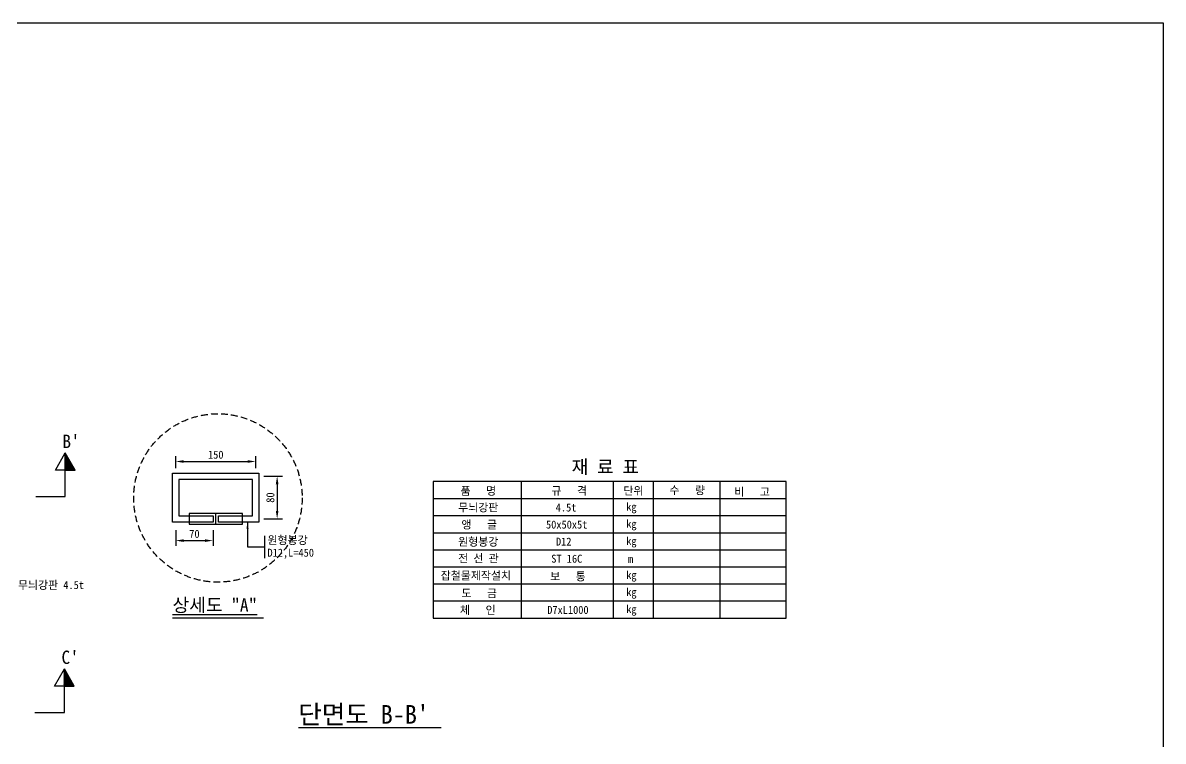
# Model space of a CAD drawing. Header units: millimetres. Extents: x 0 to 7960, y 0 to 5160.
# Drawn here: x 3684 to 7960, y 2466 to 5160 of the extents above; entities that cross this region are included whole.
import ezdxf
from ezdxf.enums import TextEntityAlignment as Align

# ---------------------------------------------------------------- set-up
doc = ezdxf.new("R2010")
doc.units = ezdxf.units.MM
doc.header["$LTSCALE"] = 100
doc.linetypes.add('HIDDEN', pattern=[0.375, 0.25, -0.125])
for name, color, linetype in [('ED-DIMS', 1, 'Continuous'), ('ED-LEAL', 1, 'Continuous'), ('ED-LEAT', 3, 'Continuous'), ('ED-STEL', 4, 'Continuous'), ('ED-TABL-LIN1', 4, 'Continuous'), ('ED-TABL-LIN2', 1, 'Continuous'), ('ED-TABL-TEX1', 6, 'Continuous'), ('ED-TABL-TEX2', 3, 'Continuous'), ('ED-TEX1', 6, 'Continuous'), ('TT-TEXT', 3, 'Continuous')]:
    doc.layers.add(name, color=color, linetype=linetype)
doc.layers.add('EX-PAPR', color=2, linetype='Continuous', plot=False)
doc.styles.get("Standard").update_dxf_attribs({"font": 'GulimChe.ttf'})
doc.styles.add('굴림', font='GulimChe.ttf')
doc.styles.add('굴림체', font='GulimChe.ttf')
doc.dimstyles.new('dim_st', dxfattribs={"dimtxt": 2.5, "dimasz": 2.5, "dimexe": 2, "dimexo": 3, "dimgap": 1, "dimtad": 1, "dimdec": 0, "dimrnd": 1, "dimzin": 0, "dimdsep": 46, "dimlunit": 6, "dimtxsty": '굴림체', "dimcen": -1, "dimclrd": 1, "dimclre": 1, "dimclrt": 3, "dimadec": 0, "dimazin": 0, "dimtfac": 1, "dimtdec": 0, "dimtix": 1, "dimtofl": 0, "dimtmove": 2, "dimatfit": 3, "dimfxl": 0, "dimtolj": 1, "dimtzin": 0, "dimarcsym": 0})

# ---------------------------------------------------------------- blocks, each defined once
blk = doc.blocks.new('*X0')
at = {"color": 0}
for p, q in [((675.67, 391.94), (675.7, 391.97)), ((675.67, 391.76), (675.81, 391.91)), ((675.67, 391.59), (675.92, 391.84)), ((675.67, 391.41), (676.04, 391.78)), ((675.67, 391.23), (676.15, 391.71)), ((675.67, 391.06), (676.26, 391.65)), ((675.67, 390.88), (676.37, 391.58)), ((675.67, 390.7), (676.48, 391.52)), ((675.67, 390.53), (676.6, 391.46)), ((675.67, 390.35), (676.71, 391.39)), ((675.67, 390.17), (676.82, 391.33)), ((675.8, 390.13), (676.93, 391.26)), ((675.97, 390.13), (677.04, 391.2)), ((676.15, 390.13), (677.16, 391.13)), ((676.33, 390.13), (677.27, 391.07)), ((676.5, 390.13), (677.38, 391)), ((676.68, 390.13), (677.49, 390.94)), ((676.86, 390.13), (677.6, 390.87)), ((677.03, 390.13), (677.72, 390.81)), ((677.21, 390.13), (677.83, 390.74)), ((677.39, 390.13), (677.94, 390.68)), ((677.56, 390.13), (678.05, 390.61)), ((677.74, 390.13), (678.17, 390.55)), ((677.92, 390.13), (678.28, 390.48)), ((678.1, 390.13), (678.39, 390.42)), ((678.27, 390.13), (678.5, 390.36)), ((678.45, 390.13), (678.61, 390.29)), ((678.63, 390.13), (678.73, 390.23)), ((678.8, 390.13), (678.84, 390.16))]:
    blk.add_line(p, q, dxfattribs=at)
blk = doc.blocks.new('*D103')
at = {"layer": 'Defpoints', "color": 0}
for p in [(4557.5, 3514.7), (4257.5, 3459.4), (4557.5, 3459.4)]:
    blk.add_point(p, dxfattribs=at)
at = {"layer": 'ED-DIMS', "color": 1, "lineweight": -2}
for p, q in [((4257.5, 3489.4), (4257.5, 3534.7)), ((4287.5, 3514.7), (4527.5, 3514.7)), ((4557.5, 3489.4), (4557.5, 3534.7))]:
    blk.add_line(p, q, dxfattribs=at)
at = {"layer": 'ED-DIMS', "color": 1}
for points in [[(4287.5, 3519.7), (4287.5, 3509.7), (4257.5, 3514.7)], [(4527.5, 3519.7), (4527.5, 3509.7), (4557.5, 3514.7)]]:
    blk.add_solid(points, dxfattribs=at)
at = {"layer": 'ED-DIMS', "color": 3, "insert": (4407.5, 3540.1), "char_height": 30, "attachment_point": 5, "style": '굴림체'}
blk.add_mtext('\\A1;150', dxfattribs=at)
blk = doc.blocks.new('*D104')
at = {"layer": 'Defpoints', "color": 0}
for p in [(4557.5, 3459.4), (4557.5, 3299.4), (4637.6, 3299.4)]:
    blk.add_point(p, dxfattribs=at)
at = {"layer": 'ED-DIMS', "color": 1, "lineweight": -2}
for p, q in [((4587.5, 3459.4), (4657.6, 3459.4)), ((4637.6, 3429.4), (4637.6, 3329.4)), ((4587.5, 3299.4), (4657.6, 3299.4))]:
    blk.add_line(p, q, dxfattribs=at)
at = {"layer": 'ED-DIMS', "color": 1}
for points in [[(4632.6, 3429.4), (4642.6, 3429.4), (4637.6, 3459.4)], [(4632.6, 3329.4), (4642.6, 3329.4), (4637.6, 3299.4)]]:
    blk.add_solid(points, dxfattribs=at)
at = {"layer": 'ED-DIMS', "color": 3, "insert": (4612.3, 3379.4), "char_height": 30, "attachment_point": 5, "rotation": 90, "style": '굴림체'}
blk.add_mtext('\\A1;80', dxfattribs=at)
blk = doc.blocks.new('*D105')
at = {"layer": 'Defpoints', "color": 0}
for p in [(4257.5, 3287.4), (4397.5, 3287.4), (4397.5, 3218)]:
    blk.add_point(p, dxfattribs=at)
at = {"layer": 'ED-DIMS', "color": 1, "lineweight": -2}
for p, q in [((4257.5, 3257.4), (4257.5, 3198)), ((4397.5, 3257.4), (4397.5, 3198)), ((4287.5, 3218), (4367.5, 3218))]:
    blk.add_line(p, q, dxfattribs=at)
at = {"layer": 'ED-DIMS', "color": 1}
for points in [[(4287.5, 3223), (4287.5, 3213), (4257.5, 3218)], [(4367.5, 3223), (4367.5, 3213), (4397.5, 3218)]]:
    blk.add_solid(points, dxfattribs=at)
at = {"layer": 'ED-DIMS', "color": 3, "insert": (4327.5, 3243.4), "char_height": 30, "attachment_point": 5, "style": '굴림체'}
blk.add_mtext('\\A1;70', dxfattribs=at)

msp = doc.modelspace()

# ---------------------------------------------------------------- linework, layer by layer
at = {"layer": 'ED-LEAL'}
for p, q in [((3843.4, 3482.5), (3843.4, 3547.1)), ((3843.4, 3382.9), (3843.4, 3482.5)), ((3733, 3382.9), (3843.4, 3382.9)), ((4589.8, 3235.7), (4589.8, 3152.7)), ((3839.9, 2672.7), (3839.9, 2737.3)), ((3839.9, 2573), (3839.9, 2672.7)), ((3729.4, 2573), (3839.9, 2573))]:
    msp.add_line(p, q, dxfattribs=at)
for points in [[(3806.1, 3482.5), (3843.4, 3547.1)], [(3880.7, 3482.5), (3843.4, 3547.1)], [(3843.4, 3482.5), (3806.1, 3482.5)], [(3843.4, 3482.5), (3880.7, 3482.5)], [(3802.6, 2672.7), (3839.9, 2737.3)], [(3877.2, 2672.7), (3839.9, 2737.3)], [(3839.9, 2672.7), (3802.6, 2672.7)], [(3839.9, 2672.7), (3877.2, 2672.7)]]:
    msp.add_lwpolyline(points, dxfattribs=at)
at = {"layer": 'ED-LEAL', "linetype": 'HIDDEN'}
msp.add_circle((4415.6, 3378), 315.8, dxfattribs=at)
at = {"layer": 'ED-STEL'}
msp.add_line((4407.5, 3279.4), (4407.5, 3319.4), dxfattribs=at)
msp.add_lwpolyline([(4417.5, 3311.4), (4545.5, 3311.4), (4545.5, 3447.4), (4269.5, 3447.4), (4269.5, 3311.4), (4397.5, 3311.4), (4397.5, 3287.4), (4245.5, 3287.4), (4245.5, 3471.4), (4569.5, 3471.4), (4569.5, 3287.4), (4417.5, 3287.4), (4417.5, 3311.4)], close=True, dxfattribs=at)
at = {"layer": 'ED-STEL', "flags": 128}
msp.add_lwpolyline([(4507.5, 3319.4), (4307.5, 3319.4), (4307.5, 3279.4), (4507.5, 3279.4)], close=True, dxfattribs=at)
at = {"layer": 'ED-TABL-LIN1'}
msp.add_lwpolyline([(6546.3, 3439.6), (5222.2, 3439.6), (5222.2, 2927.6), (6546.3, 2927.6)], close=True, dxfattribs=at)
at = {"layer": 'ED-TABL-LIN2'}
for p, q in [((5554.5, 2927.6), (5554.5, 3439.6)), ((5899, 2927.6), (5899, 3439.6)), ((6048.5, 2927.6), (6048.5, 3439.6)), ((6299.3, 2927.6), (6299.3, 3439.6)), ((5222.2, 3375.6), (6546.3, 3375.6)), ((5222.2, 3311.6), (6546.3, 3311.6)), ((5222.2, 3247.6), (6546.3, 3247.6)), ((5222.2, 3183.6), (6546.3, 3183.6)), ((5222.2, 3119.6), (6546.3, 3119.6)), ((5222.2, 3055.6), (6546.3, 3055.6)), ((5222.2, 2991.6), (6546.3, 2991.6))]:
    msp.add_line(p, q, dxfattribs=at)
at = {"layer": 'EX-PAPR'}
msp.add_lwpolyline([(0, 5160), (7960, 5160), (7960, 0), (0, 0)], close=True, dxfattribs=at)
at = {"layer": 'TT-TEXT'}
msp.add_line((4585.9, 2927.6), (4245.2, 2927.6), dxfattribs=at)

# ---------------------------------------------------------------- block references
at = {"layer": 'ED-LEAL', "xscale": -20, "yscale": 20, "zscale": 20, "rotation": 270}
for p in [(-3959.1, -10030.9), (-3964.3, -10840.7)]:
    msp.add_blockref('*X0', p, dxfattribs=at)

# ---------------------------------------------------------------- texts
at = {"layer": 'ED-LEAT', "style": '굴림'}
for s, height, p in [("B'", 50, (3832.5, 3565.2)), ('원형봉강', 30, (4601.4, 3204.8)), ('D12,L=450', 30, (4601.4, 3157.8)), ('무늬강판 4.5t', 30, (3665.9, 3036.4)), ("C'", 50, (3829, 2755.4))]:
    msp.add_text(s, height=height, dxfattribs=at).set_placement(p)
at = {"layer": 'ED-TABL-TEX1', "style": '굴림'}
for s, p in [('품   명', (5325.4, 3389.6)), ('규   격', (5666.3, 3390.1)), ('단위', (5936.2, 3389.7)), ('수   량', (6108.5, 3391.8)), ('비   고', (6351.9, 3385.8))]:
    msp.add_text(s, height=30, dxfattribs=at).set_placement(p)
at = {"layer": 'ED-TABL-TEX2', "style": '굴림'}
for s, p in [('무늬강판', (5316.4, 3327.2)), ('4.5t', (5682.3, 3327.2)), ('kg', (5946.6, 3330)), ('앵   글', (5328.6, 3262.9)), ('50x50x5t', (5645.8, 3263.2)), ('kg', (5946.6, 3266)), ('원형봉강', (5316.4, 3198.6)), ('D12', (5683.1, 3199.2)), ('kg', (5946.6, 3202)), ('전 선 관', (5316.4, 3136.3)), ('ST 16C', (5665.5, 3135.2)), ('m', (5953.2, 3133.9)), ('잡철물제작설치', (5251.1, 3072)), ('보   통', (5661.1, 3068.6)), ('kg', (5946.6, 3074)), ('도   금', (5328.6, 3005.7)), ('kg', (5946.6, 3010)), ('체   인', (5323.3, 2942.6)), ('D7xL1000', (5650.4, 2943.2)), ('kg', (5946.6, 2946))]:
    msp.add_text(s, height=30, dxfattribs=at).set_placement(p)
at = {"layer": 'ED-TEX1', "style": '굴림'}
msp.add_text('재 료 표 ', height=50, dxfattribs=at).set_placement((5884.3, 3494.6), align=Align.MIDDLE_CENTER)
msp.add_text("%%U단면도 B-B' ", height=70, dxfattribs=at).set_placement((4717.3, 2531.4))
at = {"layer": 'TT-TEXT'}
msp.add_text('%%U상세도 "A"', height=50, dxfattribs=at).set_placement((4245.2, 2951.4))

# ---------------------------------------------------------------- dimensions: what is measured, and where the dimension line sits
at = {"layer": 'ED-DIMS'}
dim = msp.add_linear_dim(base=(4557.5, 3514.7), p1=(4257.5, 3459.4), p2=(4557.5, 3459.4), dimstyle='dim_st', override={"dimscale": 10, "dimtxt": 3, "dimasz": 3, "dimlfac": 0.5, "dimtofl": 1}, dxfattribs=at)
dim.commit()
dim.dimension.update_dxf_attribs({"geometry": '*D103', "text_midpoint": (4407.5, 3540.1)})
dim = msp.add_linear_dim(base=(4637.6, 3299.4), p1=(4557.5, 3459.4), p2=(4557.5, 3299.4), angle=90, dimstyle='dim_st', override={"dimscale": 10, "dimtxt": 3, "dimasz": 3, "dimlfac": 0.5, "dimtofl": 1}, dxfattribs=at)
dim.commit()
dim.dimension.update_dxf_attribs({"geometry": '*D104', "text_midpoint": (4612.3, 3379.4)})
dim = msp.add_aligned_dim(p1=(4257.5, 3287.4), p2=(4397.5, 3287.4), distance=-69.5, dimstyle='dim_st', override={"dimscale": 10, "dimtxt": 3, "dimasz": 3, "dimlfac": 0.5, "dimtofl": 1}, dxfattribs=at)
dim.commit()
dim.dimension.update_dxf_attribs({"geometry": '*D105', "text_midpoint": (4327.5, 3243.4)})

# ---------------------------------------------------------------- leaders
at = {"layer": 'ED-LEAL'}
msp.add_leader([(4526.6, 3287.4), (4526.6, 3194.2), (4589.8, 3194.2)], dimstyle='dim_st', override={"dimscale": 10, "dimtad": 0}, dxfattribs=at)

doc.saveas('drawing.dxf')
